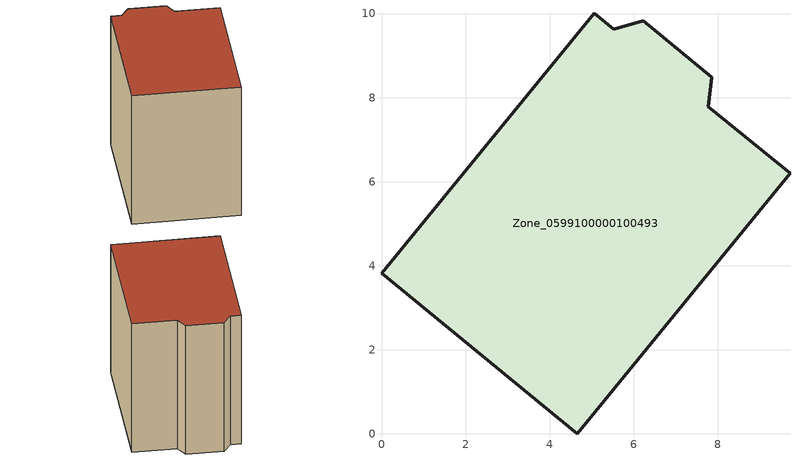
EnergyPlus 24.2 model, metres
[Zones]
Zone_0599100000100493
 floor ground (C_G): 0,3.82 5.06,10.01 5.53,9.63 6.23,9.83 7.86,8.49 7.78,7.78 9.72,6.2 4.66,0 z0
 wall outside (C_F): 4.66,0 9.72,6.2 7.78,7.78 7.86,8.49 6.23,9.83 5.53,9.63 5.06,10.01 0,3.82 4.66,0 z0:8.34
 roof outside (C_R): 5.06,10.01 0,3.82 4.66,0 9.72,6.2 7.78,7.78 7.86,8.49 6.23,9.83 5.53,9.63 z8.34
[BUILDING]
Pand.0599100000100493: North Axis=0; Terrain=City; Loads Convergence Tolerance Value=0.04; Temperature Convergence Tolerance Value=0.4; Solar Distribution=FullExterior; Maximum Number of Warmup Days=25; Minimum Number of Warmup Days=1
[Site:Location]
Rotterdam.The.Hague.AP_ZH_NLD Design_Conditions: Latitude=51.96; Longitude=4.45; Time Zone=1; Elevation=-4.5
[SITE:GROUNDTEMPERATURE:BUILDINGSURFACE]
18, 18, 18, 18, 18, 18, 18, 18, 18, 18, 18, 18
[MATERIAL] Thermal Absorptance=0.9; Solar Absorptance=0.7; Visible Absorptance=0.7
Name | Roughness | Thickness | Conductivity | Density | Specific Heat
G.TI.1946-1964 | MediumSmooth | 0.15 | 1 | 540 | 1210
F.TI.1946-1964 | Rough | 0.3 | 0.857143 | 1920 | 840
R.TI.1946-1964 | MediumRough | 0.2 | 0.277778 | 1500 | 1000
[CONSTRUCTION]
C_G: G.TI.1946-1964
C_F: F.TI.1946-1964
C_R: R.TI.1946-1964
[ZONE]
Zone_0599100000100493: Type=1; Multiplier=1; Ceiling Height=Autocalculate; Volume=Autocalculate; Floor Area=autocalculate; Part of Total Floor Area=Yes
[ZONEINFILTRATION:DESIGNFLOWRATE]
Infil_Zone_0599100000100493: Zone or ZoneList or Space or SpaceList=Zone_0599100000100493; Schedule=AlwaysOn; Design Flow Rate Calculation Method=Flow/Area; Flow Rate per Floor Area=0.003; Constant Term Coefficient=1; Temperature Term Coefficient=0; Velocity Term Coefficient=0; Velocity Squared Term Coefficient=0
[HVACTEMPLATE:ZONE:IDEALLOADSAIRSYSTEM]
Zone_0599100000100493: Maximum Heating Supply Air Temperature=50; Minimum Cooling Supply Air Temperature=13; Maximum Heating Supply Air Humidity Ratio=0.0156; Minimum Cooling Supply Air Humidity Ratio=0.0077; Heating Limit=NoLimit; Cooling Limit=NoLimit; Dehumidification Control Type=ConstantSensibleHeatRatio; Cooling Sensible Heat Ratio=0.7; Dehumidification Setpoint=60; Humidification Control Type=None; Humidification Setpoint=30; Outdoor Air Method=None; Outdoor Air Flow Rate per Person=0.00944; Outdoor Air Flow Rate per Zone Floor Area=0; Outdoor Air Flow Rate per Zone=0; Demand Controlled Ventilation Type=None; Outdoor Air Economizer Type=NoEconomizer; Heat Recovery Type=None; Sensible Heat Recovery Effectiveness=0.7; Latent Heat Recovery Effectiveness=0.65
[ZONECONTROL:THERMOSTAT]
ThermostatControl_Zone_0599100000100493: Zone or ZoneList=Zone_0599100000100493; Control Type Schedule=DualSetpointControlType; Control 1=Thermostat_Zone_0599100000100493; Temperature Difference Between Cutout And Setpoint=0
[THERMOSTATSETPOINT:DUALSETPOINT]
Thermostat_Zone_0599100000100493: Heating Setpoint Temperature Schedule=HeatingSetpoint_Zone_0599100000100493; Cooling Setpoint Temperature Schedule=CoolingSetpoint_Zone_0599100000100493
[SCHEDULE:COMPACT]
HeatingSetpoint_Zone_0599100000100493: Through: 12/31, For: AllDays, Until: 24:00, 21
CoolingSetpoint_Zone_0599100000100493: Through: 12/31, For: AllDays, Until: 24:00, 24
DualSetpointControlType: Through: 12/31, For: AllDays, Until: 24:00, 4
AlwaysOn: Through: 12/31, For: AllDays, Until: 24:00, 1
